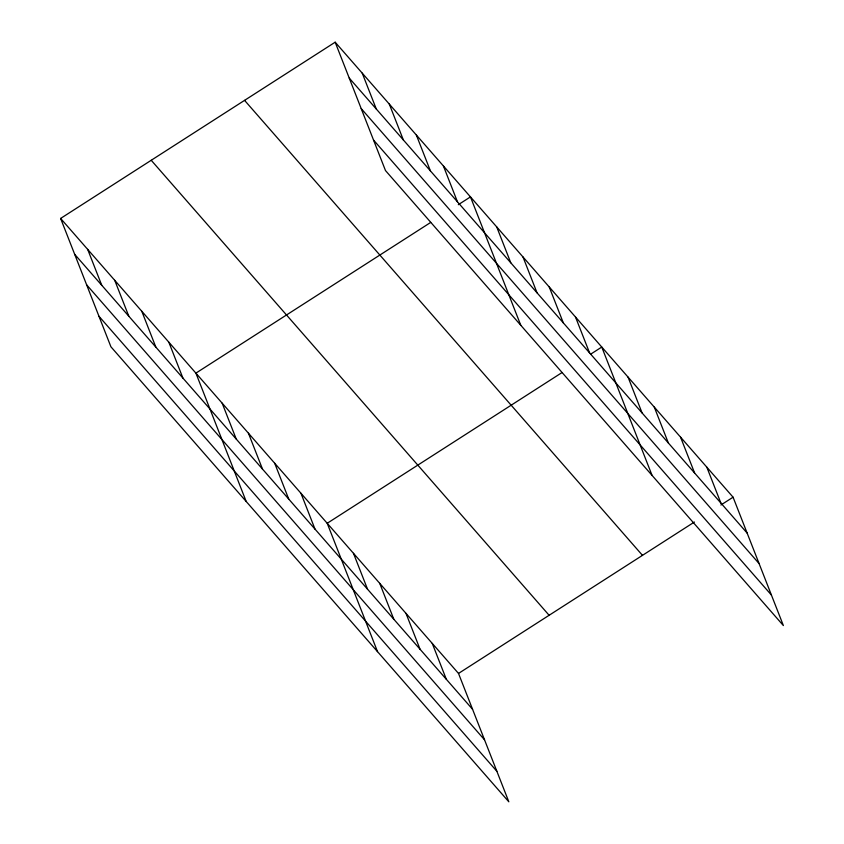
<?xml version="1.0" encoding="UTF-8"?>
<svg xmlns="http://www.w3.org/2000/svg" width="844" height="844" viewBox="0 0 844 844"><rect width="100%" height="100%" fill="white"/><g stroke="black" fill="none" stroke-linecap="round" stroke-linejoin="round"><path stroke-width="1.27" d="M60.62 218.438L458.514 673.438L508.827 801.8L110.923 346.8L60.62 218.438L335.173 42.2L733.077 497.2L783.38 625.562L385.486 170.562L335.173 42.2M430.683 222.436L195.903 373.132L246.205 501.505M458.303 204.702L470.467 196.895L520.769 325.267M561.988 372.584L327.208 523.28L377.521 651.652M590.716 354.142L601.772 347.042L652.074 475.415M458.514 673.438L694.401 522.025M720.924 504.997L733.077 497.2M349.237 78.07L747.13 533.07M361.2 108.591L759.094 563.592M373.523 140.041L771.416 595.041M244.57 100.362L642.474 555.352M151.224 160.276L549.117 615.276M74.673 254.308L472.577 709.308M86.637 284.829L484.54 739.829M98.959 316.278L496.863 771.279M706.818 467.165L720.871 503.035M680.549 437.139L694.612 473.009M654.29 407.103L668.353 442.973M628.031 377.078L642.084 412.948M575.502 317.017L589.566 352.887M549.244 286.992L563.307 322.862M522.985 256.956L537.037 292.826M496.726 226.93L510.778 262.8M443.406 165.962L457.459 201.832M416.345 135.019L430.408 170.889M389.295 104.076L403.348 139.946M362.234 73.143L376.287 109.013M432.255 643.402L446.318 679.272M405.996 613.377L420.048 649.247M379.737 583.341L393.789 619.211M353.467 553.316L367.53 589.186M300.949 493.255L315.002 529.125M274.69 463.229L288.743 499.099M248.431 433.194L262.484 469.064M222.162 403.168L236.225 439.038M168.842 342.2L182.905 378.07M141.792 311.257L155.845 347.127M114.731 280.313L128.794 316.183M87.67 249.381L101.734 285.251"/></g></svg>
